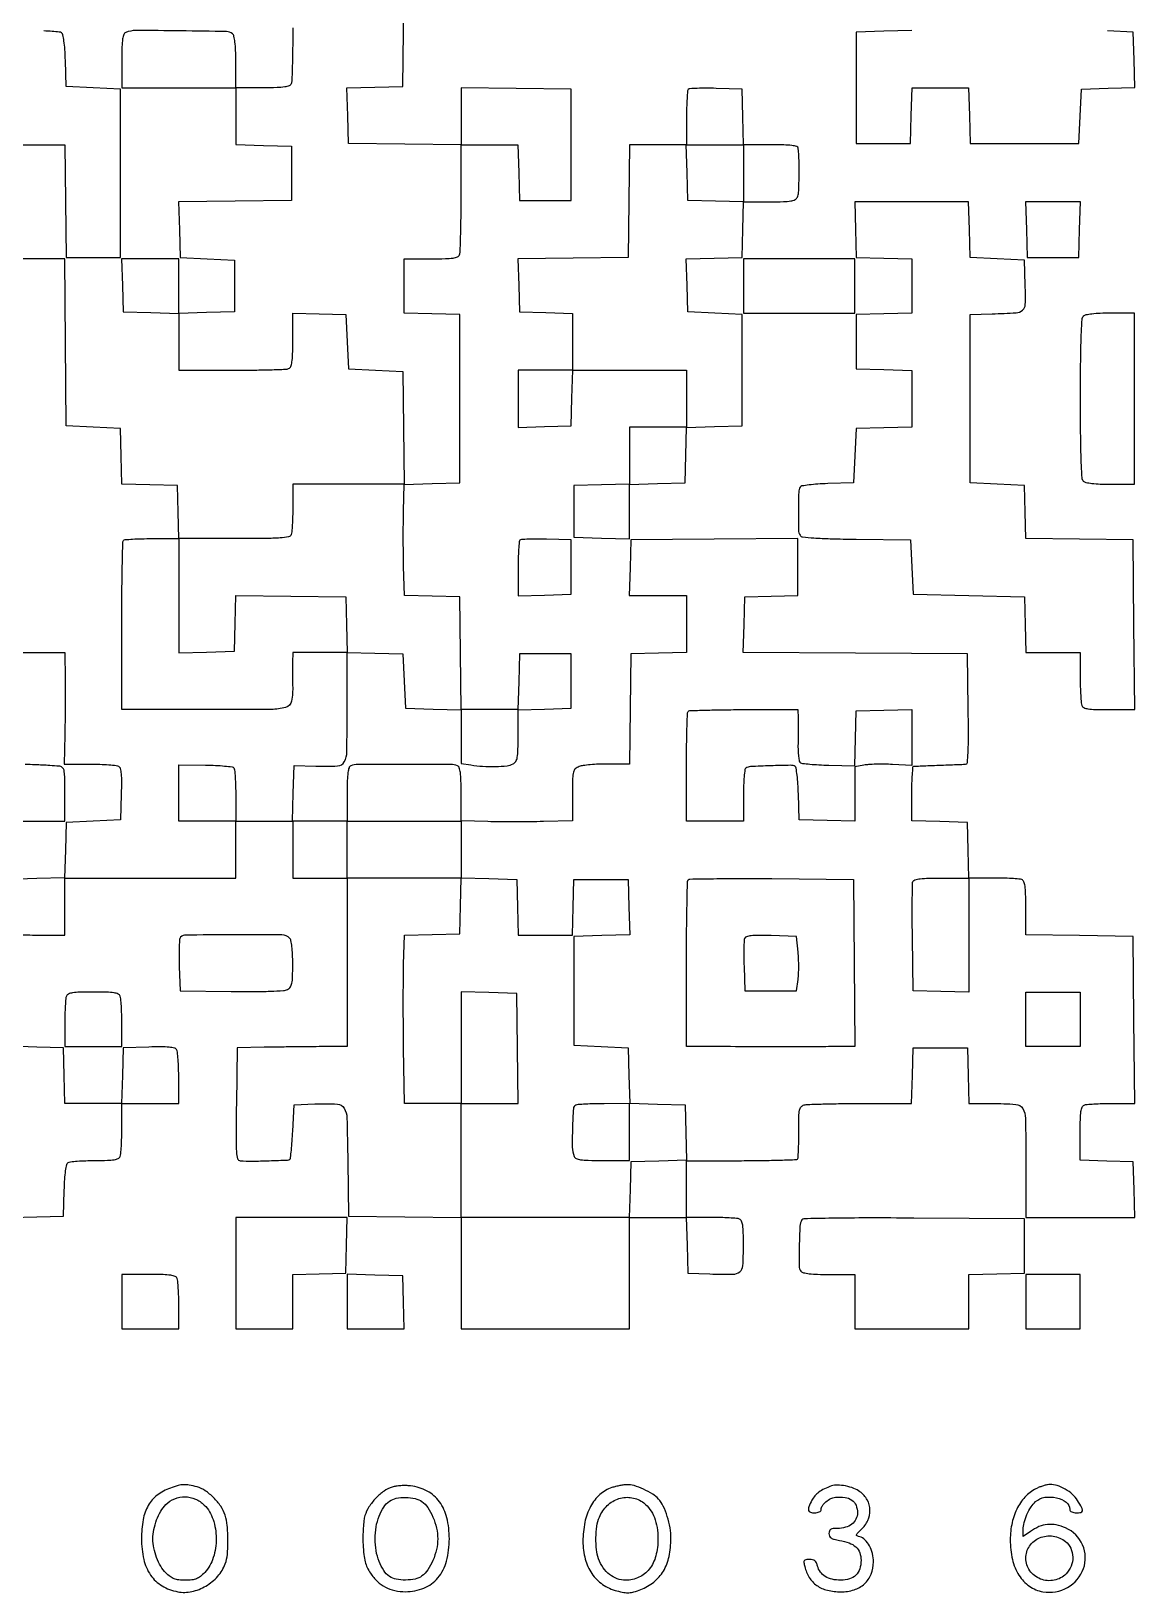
# Model space of a CAD drawing. Extents: x 179 to 1071, y 112 to 1107.
# Drawn here: x 645 to 1071, y 112 to 715 of the extents above; entities that cross this region are included whole.
import ezdxf

# ---------------------------------------------------------------- set-up
doc = ezdxf.new("R2010")
doc.units = 0

msp = doc.modelspace()

# ---------------------------------------------------------------- linework, layer by layer
for points in [[(639.501208, 366.206994, 0.012906), (647.519052, 366), (658, 366), (658, 377), (658, 388), (691, 388), (724, 388), (724, 399), (724, 410), (735, 410), (746, 410), (746, 399), (746, 388), (756.5, 388), (767, 388), (767, 355.5), (767, 323), (756.25, 322.925726, 0.00076), (751.373532, 322.884622, 0.000454), (745.573437, 322.821651, 0.000454), (739.797094, 322.748445, 0.000788), (735, 322.675726), (724.5, 322.5), (724.230498, 300.75, 0.001595), (724.108277, 287.465498, 0.018624), (724.270272, 282.28079, 0.052689), (724.724531, 279.692853, 0.315879), (725.730498, 278.879639, 0.019523), (730.254, 278.748994, 0.006356), (736.936233, 278.90192, 0.001781), (744.024926, 279.179621, 0.186814), (744.900301, 279.562261, 0.169865), (745.154883, 280.08551, 0.003629), (745.470714, 282.970315, 0.007945), (745.764972, 286.387498, 0.005223), (746, 290.328626), (746.5, 300.5), (754.496645, 300.796504, -0.01904), (763.219536, 300.787652, -0.257531), (765.853566, 299.197264, -0.124846), (766.900213, 295.488898, -0.003493), (767.230153, 278.735929), (767.5, 257.5), (789.25, 257.230498), (811, 256.960995), (811, 235.480498), (811, 214), (843.5, 214), (876, 214), (876, 235.5), (876, 257), (886.966168, 257), (897.932337, 257), (898.216168, 246.25), (898.5, 235.5), (907, 235.204946, 0.009652), (915.921142, 235.067594, 0.172963), (918.575505, 236.025831, 0.208519), (919.775922, 238.385105, 0.014882), (920, 245.912063, 0.005765), (919.939362, 251.171455, 0.031694), (919.694582, 253.996718, 0.065386), (919.227398, 255.619099, 0.201), (918.418213, 256.393011, 0.07203), (917.361889, 256.632106, 0.005915), (914.534475, 256.821697, 0.007831), (911.140776, 256.955695, 0.005951), (907.418213, 257), (898, 257), (898, 267.900467), (898, 278.800934), (919.187476, 278.921276, 0.002226), (927.346504, 279.003942, 0.00358), (934.300017, 279.155155, 0.000732), (940.401454, 279.340485, 0.190653), (940.881801, 279.548468, 0.183849), (941.085025, 280.0014, 0.003029), (941.231616, 282.814342, 0.007406), (941.334896, 286.123849, 0.004797), (941.360912, 289.954591, -0.004309), (941.395957, 295.979834, -0.044941), (941.653182, 298.438124, -0.131867), (942.27281, 299.700486, -0.148567), (943.416586, 300.413277, -0.057003), (944.91186, 300.636876, -0.002068), (950.679622, 300.812374, -0.003767), (957.510981, 300.940468, -0.002631), (965.216168, 300.986345), (984.932337, 301), (985.216168, 311.75), (985.5, 322.5), (996, 322.5), (1006.5, 322.5), (1006.783832, 311.75), (1007.067663, 301), (1015.783832, 300.986345, -0.01633), (1025.175641, 300.664806, -0.248646), (1027.852954, 299.007497, -0.129481), (1028.881127, 295.315008, -0.00351), (1029, 278.383369), (1029, 257), (1050.033832, 257), (1071.067663, 257), (1070.783832, 267.75), (1070.5, 278.5), (1060.25, 278.784983), (1050, 279.069966), (1050, 289.427994, -0.005378), (1050.059653, 294.974376, -0.030449), (1050.302828, 297.919218, -0.063222), (1050.767938, 299.602756, -0.204941), (1051.581787, 300.393011, -0.070978), (1052.626534, 300.631787, -0.006326), (1055.322719, 300.821697, -0.00815), (1058.55935, 300.95567, -0.006268), (1062.095641, 301), (1071.027706, 301), (1070.763853, 333.25), (1070.5, 365.5), (1049.75, 365.770288), (1029, 366.040577), (1029, 376.4133, 0.005367), (1028.940375, 381.968397, 0.030413), (1028.697247, 384.916867, 0.063157), (1028.2322, 386.602268, 0.205057), (1027.418213, 387.393011, 0.07196), (1026.36267, 387.632085, 0.005942), (1023.544413, 387.821697, 0.007852), (1020.161644, 387.955693, 0.005972), (1016.452044, 388), (1007.067663, 388), (1006.783832, 398.75), (1006.5, 409.5), (995.75, 409.783832), (985, 410.067663), (985, 420.533832, -0.006715), (985.054003, 424.554888, -0.010973), (985.220312, 427.959869, -0.004792), (985.44858, 430.795252, -0.344315), (985.75, 431.116788, -0.02681), (986.300891, 431.172545, -0.000617), (988.923437, 431.293344, -0.001375), (991.996948, 431.422646, -0.000931), (995.5, 431.553832, 0.000183), (999.039971, 431.681093, 0.000249), (1002.22928, 431.798507, 0.000162), (1004.90911, 431.899371, 0.002898), (1005.769888, 431.937045, 0.370921), (1006.440978, 432.574774, 0.013405), (1006.72168, 436.376933, 0.012447), (1006.854428, 442.411995, 0.00245), (1006.769888, 453.25), (1006.5, 474.5), (963.216276, 474.760648), (919.932553, 475.021296), (920.216276, 485.760648), (920.5, 496.5), (930.75, 496.784983), (941, 497.069966), (941, 508.048836), (941, 519.027706), (908.75, 518.763853), (876.5, 518.5), (876.216168, 507.75), (875.932337, 497), (886.966168, 497), (898, 497), (898, 486.033832), (898, 475.067663), (887.25, 474.783832), (876.5, 474.5), (876.230112, 453.25), (875.960225, 432), (867.545212, 432, 0.010497), (864.13544, 431.92841, 0.011651), (860.848611, 431.713521, 0.01106), (858.060997, 431.403647, 0.057688), (856.5651, 431.024751, 0.092844), (855.080822, 430.117837, 0.152875), (854.338843, 428.862327, 0.053697), (854.050859, 426.534103, 0.003944), (854, 420.087135), (854, 410.124768), (842.75, 409.812384, -0.004056), (837.698016, 409.713112, -0.002552), (831.79375, 409.675138, -0.002561), (825.984411, 409.697181, -0.004692), (821.25, 409.783832), (811, 410.067663), (811, 420.426843, 0.006016), (810.937492, 425.621822, 0.025912), (810.703286, 428.702623, 0.042966), (810.296232, 430.57953, 0.230176), (809.601113, 431.322826, 0.090684), (806.950066, 431.820406, 0.001053), (789.022378, 431.866182, 0.001051), (771.09232, 431.836534, 0.090912), (768.44689, 431.341246, 0.223897), (767.720101, 430.582456, 0.048021), (767.29816, 428.758753, 0.027052), (767.061667, 425.70564, 0.005804), (767, 420.393011), (767, 410), (756.466168, 410), (745.932337, 410), (746.216168, 420.743382), (746.5, 431.486764), (754.872248, 431.214794, 0.020372), (763.328892, 431.284683, 0.262093), (765.907948, 432.90758, 0.121351), (766.886136, 436.660668, 0.003361), (767, 453.601219), (767, 475.067663), (777.75, 474.783832), (788.5, 474.5), (789, 464), (789.5, 453.5), (800.25, 453.216168), (811, 452.932337), (811, 442.597011), (811, 432.261685), (814.75, 431.641848, 0.026379), (819.301076, 431.134304, 0.020608), (824.274108, 431.049221, 0.018777), (828.728457, 431.324195, 0.098364), (831.065741, 432.035184, 0.135997), (832.100974, 433.022543, 0.091282), (832.675239, 434.563773, 0.038492), (832.940683, 437.273166, 0.005179), (833, 443.000201), (833, 452.930034), (843.25, 453.215017), (853.5, 453.5), (853.5, 464), (853.5, 474.5), (843.5, 474.5), (833.5, 474.5), (833.216168, 463.75), (832.932337, 453), (821.985671, 453), (811.039005, 453), (810.769502, 474.75), (810.5, 496.5), (799.811779, 496.783205), (789.123557, 497.06641), (788.811779, 508.283205, -0.004062), (788.712714, 513.320052, -0.002556), (788.674861, 519.206166, -0.002565), (788.696928, 524.997327, -0.0047), (788.783492, 529.716508), (789.066984, 539.933016), (799.783492, 540.216508), (810.5, 540.5), (810.5, 573), (810.5, 605.5), (799.75, 605.783832), (789, 606.067663), (789, 616.533832), (789, 627), (799.393011, 627, 0.005351), (804.960143, 627.059586, 0.030363), (807.913621, 627.30265, 0.063068), (809.601595, 627.76761, 0.205218), (810.393011, 628.581787, 0.083055), (810.636631, 629.779435, 0.001841), (810.821697, 635.696775, 0.004125), (810.956005, 642.642891, 0.002771), (811, 650.581787), (811, 671), (821.966168, 671), (832.932337, 671), (833.216168, 660.25), (833.5, 649.5), (843.5, 649.5), (853.5, 649.5), (853.5, 671), (853.5, 692.5), (832.25, 692.769888), (811, 693.039775), (811, 682.000385), (811, 670.960995), (789.25, 671.230498), (767.5, 671.5), (767.216515, 682.215829), (766.93303, 692.931657), (777.716515, 693.215829), (788.5, 693.5), (788.769888, 714.75), (789.039775, 736)], [(746, 716.081787, -0.00284), (745.955997, 708.334577, -0.004216), (745.821697, 701.5499, -0.001919), (745.636501, 695.775876, -0.082815), (745.393011, 694.581787, -0.205218), (744.601595, 693.76761, -0.063068), (742.913621, 693.30265, -0.030363), (739.960143, 693.059586, -0.005351), (734.393011, 693), (724, 693), (724, 702.877555, 0.007674), (723.929056, 707.499539, 0.022276), (723.688825, 710.686309, 0.029161), (723.297853, 712.858395, 0.161809), (722.679169, 713.851303, 0.17007), (720.459831, 714.676063, 0.00157), (702.655102, 714.956558, 0.002552), (685.4114, 715.08606, 0.092466), (681.52299, 714.370448, 0.213393), (680.746825, 713.591968, 0.056453), (680.300693, 711.849454, 0.028935), (680.060471, 708.85321, 0.005537), (680, 703.393011), (680, 693), (702, 693), (724, 693), (724, 682.033832), (724, 671.067663), (734.75, 670.783832), (745.5, 670.5), (745.5, 660), (745.5, 649.5), (723.716367, 649.230404), (701.932734, 648.960808), (702.216367, 638.230404), (702.5, 627.5), (713, 627), (723.5, 626.5), (723.5, 616.5), (723.5, 606.5), (712.75, 606.216168), (702, 605.932337), (702, 616.466168), (702, 627), (690.965017, 627), (679.930034, 627), (680.215017, 616.75), (680.5, 606.5), (691.25, 606.216168), (702, 605.932337), (702, 594.966168), (702, 584), (722.418213, 584, 0.002771), (730.357109, 584.043995, 0.004125), (737.303225, 584.178303, 0.001841), (743.220565, 584.363369, 0.083055), (744.418213, 584.606989, 0.205495), (745.232716, 585.399564, 0.062914), (745.697526, 587.091976, 0.030277), (745.940481, 590.054089, 0.005326), (746, 595.641972), (746, 606.069966), (756.25, 605.784983), (766.5, 605.5), (767, 595), (767.5, 584.5), (778, 584), (788.5, 583.5), (788.769502, 561.75), (789.039005, 540), (767.519502, 540), (746, 540), (746, 531.081787, -0.006277), (745.955669, 527.550804, -0.008159), (745.821697, 524.31865, -0.006338), (745.631778, 521.626193, -0.070946), (745.393011, 520.581787, -0.258599), (744.338059, 519.696313, -0.030079), (741.170238, 519.27562, -0.015925), (735.528268, 519.049581, -0.002049), (723.427994, 519), (702.069966, 519), (701.784983, 529.25), (701.5, 539.5), (690.783492, 539.783492), (680.066984, 540.066984), (679.783492, 550.783492), (679.5, 561.5), (669, 562), (658.5, 562.5), (658.236147, 594.75), (657.972294, 627), (635.952315, 627)], [(636, 671), (646.980498, 671), (657.960995, 671), (658.230498, 649.25), (658.5, 627.5), (669, 627.5), (679.5, 627.5), (679.5, 660), (679.5, 692.5), (669, 693), (658.5, 693.5), (658.211195, 703.464966, 0.00836), (658.012968, 707.800174, 0.019108), (657.684251, 711.055937, 0.01918), (657.262532, 713.411, 0.199883), (656.711195, 714.199653, 0.115815), (655.836926, 714.50451, 0.007503), (653.138601, 714.747767, 0.010614), (649.881488, 714.922759, 0.007698)], [(625.5, 475), (658, 475), (658.109067, 464.75, -0.002417), (658.136556, 460.015634, -0.001319), (658.126879, 454.20625, -0.001314), (658.085953, 448.30196, -0.002089), (658.016543, 443.25), (657.814951, 432), (667.657476, 431.984687, -0.007683), (671.521546, 431.919292, -0.010595), (674.987176, 431.733781, -0.007485), (677.858404, 431.475724, -0.115704), (678.788231, 431.152042, -0.19692), (679.395734, 430.294865, -0.033714), (679.721018, 428.282937, -0.023663), (679.861823, 425.195195, -0.006827), (679.788231, 420.417355), (679.5, 410.5), (669, 410), (658.5, 409.5), (658.216508, 398.783492), (657.933016, 388.066984), (647.216508, 387.783492), (636.5, 387.5)], [(636, 410), (658, 410), (658, 420.5, 0.003352), (657.954921, 427.224924, 0.048655), (657.69244, 429.587618, 0.175767), (657.016838, 430.675217, 0.149258), (655.75, 431.167506, 0.001986), (652.205797, 431.417209, 0.003814), (649.36184, 431.584448, 0.003716), (646.467483, 431.710946, 0.001781), (642.75, 431.832494)], [(637, 256.930034), (647.25, 257.215017), (657.5, 257.5), (657.788805, 267.464966, -0.00836), (657.987032, 271.800174, -0.019108), (658.315749, 275.055937, -0.01918), (658.737468, 277.411, -0.199883), (659.288805, 278.199653, -0.115495), (660.161051, 278.504423, -0.007626), (662.829971, 278.747767, -0.010713), (666.052528, 278.922753, -0.007787), (669.643011, 278.984687, 0.006483), (674.463534, 279.055269, 0.033702), (677.110608, 279.307461, 0.068336), (678.644645, 279.780017, 0.194682), (679.393011, 280.581787, 0.07203), (679.632106, 281.638111, 0.005915), (679.821697, 284.465525, 0.007831), (679.955695, 287.859224, 0.005951), (680, 291.581787), (680, 301), (691, 301), (702, 301), (701.984687, 310.75, 0.007755), (701.919286, 314.578609, 0.010675), (701.733781, 318.014355, 0.007585), (701.475649, 320.860149, 0.115445), (701.152042, 321.788231, 0.19692), (700.294865, 322.395734, 0.033714), (698.282937, 322.721018, 0.023663), (695.195195, 322.861823, 0.006827), (690.417355, 322.788231), (680.5, 322.5), (680.216168, 311.75), (679.932337, 301), (669, 301), (658.067663, 301), (657.783832, 311.75), (657.5, 322.5), (647.25, 322.784983), (637, 323.069966)]]:
    msp.add_lwpolyline(points, format="xyb")
msp.add_lwpolyline([(985, 715.067663), (974.25, 714.783832), (963.5, 714.5), (963.5, 693), (963.5, 671.5), (974, 671.5), (984.5, 671.5), (984.783832, 682.25), (985.067663, 693), (996, 693), (1006.932337, 693), (1007.216168, 682.25), (1007.5, 671.5), (1028.5, 671.5), (1049.5, 671.5), (1050, 682), (1050.5, 692.5), (1060.783473, 692.785353), (1071.066946, 693.070705), (1070.783473, 703.785353), (1070.5, 714.5), (1060.5, 715)])
for points in [[(898.699448, 692.366114, 0.177451), (898.419778, 691.762931, 0.004898), (898.205463, 688.836713, 0.009512), (898.050668, 685.343898, 0.006317), (898, 681.333333), (898, 671), (887.019502, 671), (876.039005, 671), (875.769502, 649.25), (875.5, 627.5), (854.215238, 627.230011), (832.930475, 626.960022), (833.215238, 616.730011), (833.5, 606.5), (843.75, 606.215017), (854, 605.930034), (854, 594.965017), (854, 584), (843.5, 584), (833, 584), (833, 572.965017), (833, 561.930034), (843.25, 562.215017), (853.5, 562.5), (853.783832, 573.25), (854.067663, 584), (876.033832, 584), (898, 584), (898, 573), (898, 562), (887, 562), (876, 562), (876, 551.033832), (876, 540.067663), (865.25, 539.783832), (854.5, 539.5), (854.5, 529.5), (854.5, 519.5), (865.25, 519.216168), (876, 518.932337), (876, 529.432337), (876, 539.932337), (886.75, 540.216168), (897.5, 540.5), (897.783492, 551.216508), (898.066984, 561.933016), (908.783492, 562.216508), (919.5, 562.5), (919.5, 584), (919.5, 605.5), (909, 606), (898.5, 606.5), (898.215394, 616.715817), (897.930789, 626.931635), (908.715394, 627.215817), (919.5, 627.5), (919.783832, 638.25), (920.067663, 649), (929.998648, 649, 0.005518), (935.497318, 649.060687, 0.034573), (938.294808, 649.316503, 0.076271), (939.900974, 649.835532, 0.160025), (940.821378, 650.75, 0.108277), (941.300241, 652.582813, 0.005949), (941.467229, 658.556017, 0.010182), (941.440536, 664.748055, 0.019027), (941.126391, 669.75, 0.314925), (940.604364, 670.356169, 0.03306), (938.660091, 670.717123, 0.023257), (935.54173, 670.938769, 0.006113), (930.533832, 671), (920.067663, 671), (919.783832, 681.75), (919.5, 692.5), (909.449448, 692.782781, 0.006672), (905.547259, 692.840477, 0.010046), (902.145783, 692.777033, 0.005301), (899.300668, 692.636532, 0.183378)], [(963.216168, 638.25), (963.5, 627.5), (974.25, 627.216168), (985, 626.932337), (985, 616.5), (985, 606.067663), (974.25, 605.783832), (963.5, 605.5), (963.5, 595), (963.5, 584.5), (974.25, 584.216168), (985, 583.932337), (985, 573), (985, 562.067663), (974.25, 561.783832), (963.5, 561.5), (963, 551), (962.5, 540.5), (952.535034, 540.211195, 0.009414), (948.670571, 540.02633, 0.014151), (945.311411, 539.706488, 0.008931), (942.563628, 539.316208, 0.217922), (941.937331, 538.8986, 0.131663), (941.329084, 536.873291, 0.005991), (941.19796, 529.56951, 0.005872), (941.240204, 522.252927, 0.135785), (941.826133, 520.270909, 0.230624), (942.827451, 519.642966, 0.009462), (947.17948, 519.259546, 0.010987), (953.533026, 518.960847, 0.003019), (963.546095, 518.770909), (984.5, 518.5), (985, 508), (985.5, 497.5), (1007, 497), (1028.5, 496.5), (1028.783832, 485.75), (1029.067663, 475), (1039.533832, 475), (1050, 475), (1050, 465.581787, 0.005951), (1050.044305, 461.859224, 0.007831), (1050.178303, 458.465525, 0.005915), (1050.367894, 455.638111, 0.07203), (1050.606989, 454.581787, 0.201272), (1051.382022, 453.772279, 0.065239), (1053.008523, 453.305235, 0.031606), (1055.841873, 453.060568, 0.005737), (1061.120653, 453), (1071.027329, 453), (1070.763664, 485.75), (1070.5, 518.5), (1049.78476, 518.770183), (1029.069521, 519.040365), (1028.78476, 529.270183), (1028.5, 539.5), (1018, 540), (1007.5, 540.5), (1007.5, 573), (1007.5, 605.5), (1016, 605.75078, 0.007407), (1025.287624, 606.162575, 0.164603), (1027.755937, 607.163948, 0.211842), (1028.805484, 609.384081, 0.013373), (1028.785874, 616.778056), (1028.5, 626.5), (1018, 627), (1007.5, 627.5), (1007.216168, 638.25), (1006.932337, 649), (984.932337, 649), (962.932337, 649)], [(1051.2, 604.8, 0.183509), (1050.582265, 603.425658, 0.00543), (1050.269608, 596.994608, 0.007447), (1050.058466, 587.745336, 0.001983), (1050, 573, 0.001983), (1050.058466, 558.254664, 0.007447), (1050.269608, 549.005392, 0.00543), (1050.582265, 542.574342, 0.183509), (1051.2, 541.2, 0.149044), (1052.181224, 540.677271, 0.019949), (1054.522984, 540.314516, 0.019071), (1057.676508, 540.075482, 0.009379), (1061.7, 540), (1071, 540), (1071, 573), (1071, 606), (1061.7, 606, 0.009379), (1057.676508, 605.924518, 0.019071), (1054.522984, 605.685484, 0.019949), (1052.181224, 605.322729, 0.149044)], [(702, 496.966168), (702, 474.932337), (712.75, 475.216168), (723.5, 475.5), (723.784032, 486.269789), (724.068065, 497.039577), (745.284032, 496.769789), (766.5, 496.5), (766.783832, 485.75), (767.067663, 475), (756.533832, 475), (746, 475), (745.875921, 471.25, 0.00741), (745.843015, 469.447597, 0.003325), (745.850634, 467.078593, 0.003291), (745.891822, 464.574596, 0.004471), (745.964074, 462.315423, -0.05976), (745.489501, 456.279623, -0.282682), (743.228313, 453.846705, -0.066203), (737.759941, 453.082977, -0.001638), (712.432612, 453), (680, 453), (680, 485.333333, -0.00193), (680.04803, 497.777167, -0.00312), (680.195833, 508.364583, -0.000554), (680.394704, 517.697021, -0.193094), (680.666667, 518.333333, -0.178563), (681.245497, 518.600197, -0.004516), (684.172917, 518.804167, -0.009111), (687.658388, 518.951724, -0.006022), (691.666667, 519), (702, 519)], [(833.700461, 518.367127, 0.177497), (833.420373, 517.762901, 0.004882), (833.20576, 514.826734, 0.009496), (833.05074, 511.322398, 0.006304), (833, 507.29835), (833, 496.930034), (843.25, 497.215017), (853.5, 497.5), (853.5, 508), (853.5, 518.5), (843.950461, 518.783794, 0.007041), (840.240283, 518.841782, 0.010544), (837.000338, 518.778463, 0.005798), (834.297812, 518.637197, 0.182377)], [(941.107595, 449.75, -0.007288), (941.138902, 448.05958, -0.002216), (941.137649, 445.498067, -0.002219), (941.110784, 442.627662, -0.002419), (941.058817, 439.839163, 0.014101), (941.071554, 437.145083, 0.023133), (941.251951, 434.871704, 0.021873), (941.550777, 433.122299, 0.20383), (941.983009, 432.510501, 0.111822), (942.787758, 432.234085, 0.005244), (945.664759, 431.95225, 0.008433), (949.114243, 431.709368, 0.005942), (952.999238, 431.547871), (962.934904, 431.253066), (963.217452, 441.876533), (963.5, 452.5), (974.25, 452.783832), (985, 453.067663), (985, 442.264399), (985, 431.461134), (977.491638, 431.840289, 0.009735), (974.360925, 431.937328, 0.009148), (971.163188, 431.915651, 0.009153), (968.329297, 431.792642, 0.03095), (966.491638, 431.564409), (963, 430.909374), (963, 420.420855), (963, 409.932337), (952.25, 410.216168), (941.5, 410.5), (941.211195, 420.464966, 0.009143), (941.028489, 424.328163, 0.013786), (940.715179, 427.683218, 0.008512), (940.334125, 430.432793, 0.219027), (939.928184, 431.044385, 0.143525), (938.25123, 431.505737, 0.003796), (930.462578, 431.317044, 0.004146), (922.730621, 431.006787, 0.12697), (920.901089, 430.43887, 0.229345), (920.541955, 429.874018, 0.007453), (920.264695, 427.125393, 0.012937), (920.065224, 423.791061, 0.00847), (920, 419.940983), (920, 410), (909, 410), (898, 410), (898, 430.833333, -0.002993), (898.048097, 438.867578, -0.004756), (898.195833, 445.742708, -0.001277), (898.396201, 451.712325, -0.189545), (898.666667, 452.333333, -0.189545), (899.287675, 452.603799, -0.001277), (905.257292, 452.804167, -0.004756), (912.132422, 452.951903, -0.002993), (920.166667, 453), (941, 453)], [(723.234687, 430.5, -0.135534), (723.527062, 429.733031, -0.00628), (723.758058, 426.929688, -0.010027), (723.92543, 423.558115, -0.006995), (723.984687, 419.75), (724, 410), (713, 410), (702, 410), (702, 420.860567), (702, 431.721135), (712.25, 431.610567, -0.009031), (716.230952, 431.495692, -0.013463), (719.704877, 431.238729, -0.008437), (722.558531, 430.901491, -0.203403)], [(811, 399.033832), (811, 388.067663), (821.75, 387.783832), (832.5, 387.5), (832.783832, 376.75), (833.067663, 366), (843.5, 366), (853.932337, 366), (854.216168, 376.75), (854.5, 387.5), (865, 387.5), (875.5, 387.5), (875.783485, 376.784171), (876.06697, 366.068343), (865.283485, 365.784171), (854.5, 365.5), (854.5, 344.5), (854.5, 323.5), (865, 323), (875.5, 322.5), (875.783492, 311.783492), (876.066984, 301.066984), (886.783492, 300.783492), (897.5, 300.5), (897.783485, 289.784171), (898.06697, 279.068343), (887.283485, 278.784171), (876.5, 278.5), (876.216168, 267.75), (875.932337, 257), (843.466168, 257), (811, 257), (811, 279), (811, 301), (800.037886, 301), (789.075772, 301), (788.787886, 322.25, -0.001898), (788.700534, 331.208245, -0.001673), (788.676151, 340.552746, -0.00168), (788.710665, 348.979512, -0.005083), (788.811779, 354.716795), (789.123557, 365.93359), (799.811779, 366.216795), (810.5, 366.5), (810.783832, 377.25), (811.067663, 388), (789.033832, 388), (767, 388), (767, 399), (767, 410), (789, 410), (811, 410)], [(962.763853, 355.25), (963.027706, 323), (952.763853, 322.926805, -0.00126), (944.527276, 322.888824, -0.000694), (934.455126, 322.881746, -0.00058), (922.339842, 322.904102, -0.000334), (907.75, 322.957682), (898, 323), (898, 354.833333, -0.002001), (898.049029, 367.086392, -0.003231), (898.199888, 377.515513, -0.000593), (898.402981, 386.698691, -0.192864), (898.680468, 387.347135, -0.194926), (899.328722, 387.621499, -0.000608), (908.434599, 387.750224, -0.003285), (918.778546, 387.815907, -0.002034), (930.930468, 387.763802), (962.5, 387.5)], [(1007, 365.966168), (1007, 343.932337), (996.25, 344.216168), (985.5, 344.5), (985.228584, 364.973, -0.002311), (985.16003, 372.911562, -0.003516), (985.180843, 379.807175, -0.001312), (985.255956, 385.733152, -0.088003), (985.447199, 386.723, -0.247035), (986.148983, 387.338533, -0.030083), (988.232877, 387.708053, -0.022428), (991.456505, 387.935705, -0.006414), (996.468615, 388), (1007, 388)], [(702.428774, 364.674983, 0.081654), (702.239658, 363.758353, 0.005045), (702.154817, 360.970602, 0.007376), (702.136178, 357.631743, 0.005394), (702.210159, 353.924983), (702.5, 344.5), (722.276079, 344.228773, 0.003998), (730.779498, 344.180157, 0.008451), (737.371449, 344.306621, 0.006572), (742.410718, 344.554897, 0.107669), (744.026079, 345.013957, 0.123385), (745.074984, 345.965805, 0.09781), (745.663565, 347.384186, 0.043349), (745.937214, 349.82385, 0.006264), (746, 354.835184, 0.010228), (745.923115, 358.593488, 0.019737), (745.681544, 361.592452, 0.020575), (745.316486, 363.840408, 0.146858), (744.8, 364.8, 0.196472), (741.846387, 366.039709, 0.003086), (723.196544, 366.099783, 0.002394), (704.263734, 365.953264, 0.307108)], [(920.44275, 364.711405, 0.081149), (920.248444, 363.774362, 0.00524), (920.158923, 360.981301, 0.007536), (920.137209, 357.634347, 0.00554), (920.210159, 353.924983), (920.5, 344.5), (930.5, 344.5), (940.5, 344.5), (941.08534, 348.886315, 0.022863), (941.269448, 350.99849, 0.010307), (941.326793, 353.780045, 0.01018), (941.266834, 356.724741, 0.013684), (941.08534, 359.386315), (940.5, 365.5), (930.732592, 365.786422, 0.006215), (925.820487, 365.869374, 0.027145), (922.9185, 365.724677, 0.046335), (921.158442, 365.373938, 0.232847)], [(658.606989, 342.418213, 0.070946), (658.368222, 341.373807, 0.006338), (658.178303, 338.68135, 0.008159), (658.044331, 335.449196, 0.006277), (658, 331.918213), (658, 323), (669, 323), (680, 323), (680, 331.918213, 0.006277), (679.955669, 335.449196, 0.008159), (679.821697, 338.68135, 0.006338), (679.631778, 341.373807, 0.070946), (679.393011, 342.418213, 0.200263), (678.622124, 343.226524, 0.065784), (677.010808, 343.694084, 0.03193), (674.207285, 343.939172, 0.00584), (669, 344, 0.00584), (663.792715, 343.939172, 0.03193), (660.989192, 343.694084, 0.065784), (659.377876, 343.226524, 0.200263)], [(855.25, 300.337719, 0.289593), (854.339645, 299.071957, 0.006802), (853.98679, 291.429783, 0.012365), (853.929361, 284.073872, 0.087594), (854.606989, 280.581787, 0.205218), (855.398405, 279.76761, 0.063068), (857.086379, 279.30265, 0.030363), (860.039857, 279.059586, 0.005351), (865.606989, 279), (876, 279), (876, 290), (876, 301), (866.25, 300.921053, 0.004701), (862.424056, 300.854093, 0.00652), (858.996875, 300.717133, 0.004223), (856.130609, 300.540845, 0.078575)], [(942.536754, 256.05947, 0.12688), (941.78181, 253.628962, 0.007739), (941.52675, 245.966538, 0.006402), (941.487902, 238.184705, 0.172921), (942.184672, 236.277484, 0.166004), (943.148504, 235.687794, 0.025953), (945.378795, 235.309167, 0.021195), (948.591357, 235.071374, 0.007876), (953.122445, 235), (963, 235), (963, 224.5), (963, 214), (985, 214), (1007, 214), (1007, 224.466168), (1007, 234.932337), (1017.75, 235.216168), (1028.5, 235.5), (1028.5, 246), (1028.5, 256.5), (985.815621, 256.760686, 0.001697), (967.882387, 256.809345, 0.00388), (954.360157, 256.695205, 0.000872), (943.303268, 256.496775, 0.254685)], [(680, 224.5), (680, 214), (691, 214), (702, 214), (702, 222.918213, 0.006277), (701.955669, 226.449196, 0.008159), (701.821697, 229.68135, 0.006338), (701.631778, 232.373807, 0.070946), (701.393011, 233.418213, 0.205218), (700.601595, 234.23239, 0.063068), (698.913621, 234.69735, 0.030363), (695.960143, 234.940414, 0.005351), (690.393011, 235), (680, 235)], [(698.740524, 152.570688, 0.077109), (693.673892, 149.824654, 0.10107), (690.215778, 145.871959, 0.086425), (688.243052, 140.380555, 0.043142), (687.605048, 133, 0.054972), (688.481237, 125.054617, 0.095415), (691.117711, 118.987272, 0.108627), (695.526487, 114.845202, 0.08832), (701.603133, 112.54663, 0.10007), (707.005973, 112.622434, 0.079548), (712.451584, 114.748801, 0.078339), (717.033968, 118.510735, 0.091885), (719.938666, 123.3151, 0.069898), (720.745986, 126.909026, 0.021321), (720.962512, 132.492331, 0.021782), (720.694085, 138.147442, 0.057823), (719.865892, 142.100777, 0.066886), (718.178413, 145.54477, 0.048152), (715.465311, 148.863014, 0.048983), (712.244847, 151.52792, 0.08078), (709.044357, 153.0042, 0.019767), (706.033546, 153.71375, 0.058558), (703.919964, 153.872425, 0.057114), (701.798281, 153.538401, 0.018127)], [(784.37148, 152.956311, 0.081384), (781.237185, 151.413659, 0.04746), (778.065182, 148.661575, 0.046952), (775.418469, 145.303488, 0.070755), (773.859505, 141.925405, 0.042917), (773.463329, 140.023007, 0.013851), (773.199065, 137.153553, 0.013698), (773.080614, 133.931168, 0.014952), (773.144979, 130.800098, 0.013654), (773.450174, 126.883237, 0.036258), (773.945645, 124.122033, 0.046814), (774.740818, 121.899548, 0.040917), (775.965633, 119.755106, 0.050917), (778.700391, 116.524559, 0.07014), (781.776673, 114.297936, 0.070261), (785.344376, 113.011042, 0.051305), (789.540706, 112.575716, 0.097558), (796.645495, 113.969016, 0.12338), (802.022238, 117.91958, 0.109002), (805.336809, 124.373328, 0.064417), (806.452845, 133, 0.058526), (805.499695, 141.11506, 0.100029), (802.646623, 147.283351, 0.113138), (797.921666, 151.368082, 0.090732), (791.494902, 153.402445, 0.02761), (789.736741, 153.526409, 0.019436), (787.7545, 153.479459, 0.019681), (785.855854, 153.285307, 0.038445)], [(869.218696, 152.744274, 0.106668), (864.573448, 150.06815, 0.085425), (861.001698, 145.514776, 0.073223), (858.763157, 139.35449, 0.05138), (858.027539, 132, 0.062841), (858.911423, 125.159234, 0.087022), (861.471443, 119.541998, 0.093391), (865.621346, 115.409235, 0.08418), (871.13982, 112.884192, 0.021384), (873.823955, 112.288476, 0.057778), (875.769401, 112.171199, 0.057037), (877.704369, 112.501696, 0.020425), (880.361381, 113.393911, 0.078562), (885.435787, 116.310189, 0.090154), (889.086395, 120.535475, 0.08143), (891.26226, 126.141431, 0.051678), (891.994423, 133.124273, 0.043693), (891.640975, 137.218026, 0.032598), (890.569276, 141.623515, 0.033346), (889.022468, 145.605985, 0.072391), (887.22367, 148.341584, 0.073782), (884.956709, 150.240595, 0.031226), (881.442386, 152.104166, 0.031025), (877.763793, 153.501897, 0.083474), (875, 153.87595, 0.027698), (873.810021, 153.771655, 0.012626), (872.270492, 153.510468, 0.012458), (870.657861, 153.152867, 0.01675)], [(954, 153.393777, 0.024921), (951.222125, 152.23435, 0.046833), (949.136582, 150.987541, 0.056052), (947.579811, 149.553432, 0.059357), (946.414686, 147.835022, 0.022212), (945.249208, 145.312643, 0.153496), (945.136501, 143.970916, 0.273514), (945.826209, 143.237623, 0.070629), (947.5, 143, 0.048868), (948.481611, 143.096168, 0.074706), (949.28532, 143.384501, 0.098327), (949.81249, 143.819249, 0.172986), (950, 144.345012, -0.155029), (950.44991, 145.76119, -0.062795), (951.83221, 147.273105, -0.060096), (953.665271, 148.486362, -0.090484), (955.5, 149.022208, -0.057509), (959.214827, 148.980551, -0.123485), (961.865807, 147.946748, -0.145921), (963.443753, 145.927972, -0.093684), (964, 142.985275, -0.116879), (963.433264, 140.593947, -0.111978), (961.848423, 138.667565, -0.097096), (959.374448, 137.424064, -0.068147), (956.277494, 137, 0.025699), (954.601354, 136.913794, 0.111078), (953.662122, 136.598346, 0.172346), (953.170262, 135.995289, 0.085923), (953, 135.011818, 0.110164), (953.223045, 134.011767, 0.139825), (953.841952, 133.301445, 0.083343), (955.017221, 132.790758, 0.021265), (957.058631, 132.374634, -0.048256), (960.802427, 131.398714, -0.098755), (963.38106, 129.82373, -0.11808), (964.8765, 127.592873, -0.089103), (965.4, 124.678579, -0.075881), (964.893611, 121.361043, -0.12372), (963.415512, 118.945494, -0.122003), (960.953685, 117.494226, -0.072593), (957.567519, 117, -0.053675), (954.250815, 117.357078, -0.083577), (951.588333, 118.424405, -0.096724), (949.689452, 120.161309, -0.098105), (948.595211, 122.476671, 0.052931), (948.159022, 123.665457, 0.109279), (947.543434, 124.434336, 0.112241), (946.673016, 124.859562, 0.057785), (945.461896, 125, 0.033461), (944.071479, 124.906846, 0.216193), (943.490214, 124.542724, 0.184963), (943.329991, 123.824692, 0.023809), (943.639136, 122.25, 0.078979), (945.423897, 118.017963, 0.101583), (948.323705, 114.962071, 0.09369), (952.389673, 113.135123, 0.058225), (957.598612, 112.511571, 0.077651), (962.725272, 113.297756, 0.109256), (966.715601, 115.607998, 0.114056), (969.246517, 119.297827, 0.090314), (970.181357, 124.057484, 0.064407), (969.811533, 127.263784, 0.064396), (968.638061, 130.270648, 0.07154), (966.903097, 132.583765, 0.132936), (964.882419, 133.740999, -0.039288), (963.832445, 134.10571, -0.352668), (963.622675, 134.508793, -0.149078), (963.93668, 135.091538, -0.008295), (965.443821, 136.535516, 0.097529), (968.020763, 140.077706, 0.117134), (968.842651, 144.105391, 0.119972), (967.761881, 147.99969, 0.105747), (964.976551, 151.173958, 0.070589), (962.608644, 152.464207, 0.039627), (959.452679, 153.367464, 0.039757), (956.302187, 153.747572, 0.096842)], [(1033.5, 152.588356, 0.09262), (1029.171212, 149.60812, 0.074932), (1025.826166, 145.054377, 0.067554), (1023.71438, 139.252267, 0.053864), (1023.005577, 132.624273, 0.054878), (1023.8534, 124.999238, 0.085331), (1026.366317, 118.896829, 0.101212), (1030.380436, 114.695501, 0.110212), (1035.605216, 112.566698, 0.171434), (1045.148733, 114.22652, 0.181008), (1051.27101, 121.482012, 0.19246), (1050.928139, 130.616403, 0.186243), (1044.379663, 137.156255, 0.052522), (1040.728683, 138.331906, 0.076451), (1037.35719, 138.514052, 0.076551), (1034.09003, 137.674811, 0.052811), (1030.75, 135.807568), (1028, 133.863812), (1028, 136.464024, -0.064125), (1028.358995, 139.251687, -0.039829), (1029.447373, 142.370417, -0.039941), (1031.008294, 145.260388, -0.067135), (1032.801223, 147.35, -0.146442), (1036.320035, 148.992765, -0.092719), (1040.877889, 148.815162, -0.105125), (1044.632263, 147.078146, -0.236249), (1046, 144.345012, 0.172986), (1046.18751, 143.819249, 0.098327), (1046.71468, 143.384501, 0.074706), (1047.518389, 143.096168, 0.048868), (1048.5, 143, 0.050164), (1050.280008, 143.179034, 0.329174), (1050.845475, 143.805453, 0.150774), (1050.604349, 144.988919, 0.011806), (1048.974365, 147.810176, 0.076172), (1047.040979, 150.107628, 0.049332), (1044.209419, 152.131686, 0.049817), (1041.086168, 153.535698, 0.086433), (1038.282119, 153.960858, 0.047782), (1037.393521, 153.856008, 0.016639), (1036.142247, 153.54154, 0.016352), (1034.779317, 153.101653, 0.018336)], [(711.838591, 146.007563, -0.117417), (715.22875, 140.498302, -0.077873), (716.434678, 133.139833, -0.077392), (715.332113, 125.717487, -0.112829), (712.020672, 120.022129, -0.032959), (710.338419, 118.443779, -0.076284), (708.852738, 117.562531, -0.070683), (707.100819, 117.130143, -0.025216), (704.521867, 117, -0.025726), (701.998004, 117.129945, -0.064488), (700.206878, 117.5525, -0.070541), (698.678317, 118.390187, -0.035822), (697.017351, 119.828803, -0.064408), (695.056947, 122.371728, -0.041248), (693.447276, 125.741162, -0.040305), (692.371622, 129.444777, -0.050566), (692.011154, 133, -0.050566), (692.371622, 136.555223, -0.040305), (693.447276, 140.258838, -0.041248), (695.056947, 143.628272, -0.064408), (697.017351, 146.171197, -0.099081), (700.410828, 148.432918, -0.100689), (704.393656, 149.197497, -0.09956), (708.395057, 148.346693, -0.094637)], [(795.885708, 147.3675, -0.094233), (798.160197, 145.030633, -0.046083), (800.130844, 141.352528, -0.044302), (801.497181, 137.104801, -0.055724), (801.956076, 133, -0.055724), (801.497181, 128.895199, -0.044302), (800.130844, 124.647472, -0.046083), (798.160197, 120.969367, -0.094233), (795.885708, 118.6325, -0.099708), (793.230354, 117.471276, -0.050083), (789.578695, 117.055341, -0.050201), (785.944453, 117.372264, -0.106326), (783.352869, 118.465394, -0.093837), (781.1008, 120.775592, -0.055206), (779.330223, 124.216506, -0.049387), (778.184898, 128.416237, -0.041911), (777.8, 133, -0.041911), (778.184898, 137.583763, -0.049387), (779.330223, 141.783494, -0.055206), (781.1008, 145.224408, -0.093837), (783.352869, 147.534606, -0.106326), (785.944453, 148.627736, -0.050201), (789.578695, 148.944659, -0.050083), (793.230354, 148.528724, -0.099708)], [(881.486321, 146.8321, -0.070161), (883.868384, 144.346776, -0.061272), (885.601633, 141.186884, -0.055105), (886.650321, 137.386057, -0.039799), (887, 133, -0.063709), (886.154445, 126.390837, -0.102022), (883.649315, 121.306873, -0.118914), (879.667976, 118.133755, -0.109482), (874.552233, 117, -0.085119), (871.262705, 117.564092, -0.082854), (868.314737, 119.193722, -0.076426), (865.872394, 121.826348, -0.058597), (864.063618, 125.3151, -0.064284), (863.242063, 128.779293, -0.031035), (863.048415, 133.34233, -0.031036), (863.42181, 137.903063, -0.063093), (864.37882, 141.364218, -0.103277), (867.441958, 145.826228, -0.113993), (871.937505, 148.498816, -0.120441), (876.950575, 148.848439, -0.124746)], [(1044.365141, 131.92742, -0.121604), (1046.377993, 129.345955, -0.101796), (1047.128944, 125.945465, -0.097823), (1046.48338, 122.40925, -0.102811), (1044.545455, 119.454545, -0.148849), (1039.949768, 117.004023, -0.142257), (1034.676947, 117.470687, -0.145383), (1030.554319, 120.667859, -0.156873), (1029, 125.5, -0.151523), (1030.458717, 130.203015, -0.144261), (1034.347024, 133.364979, -0.136367), (1039.512578, 134.014744, -0.130886)]]:
    msp.add_lwpolyline(points, format="xyb", close=True)
for points in [[(920, 659.966168), (920, 648.932337), (909.25, 649.216168), (898.5, 649.5), (898.216168, 660.25), (897.932337, 671), (908.966168, 671), (920, 671)], [(1029.216168, 638.25), (1029.5, 627.5), (1039.5, 627.5), (1049.5, 627.5), (1049.783832, 638.25), (1050.067663, 649), (1039.5, 649), (1028.932337, 649)], [(920, 616.5), (920, 606), (941.5, 606), (963, 606), (963, 616.5), (963, 627), (941.5, 627), (920, 627)], [(811, 322.533832), (811, 301), (822.019888, 301), (833.039775, 301), (832.769888, 322.25), (832.5, 343.5), (821.75, 343.783832), (811, 344.067663)], [(1050, 333.5), (1050, 323), (1039.5, 323), (1029, 323), (1029, 333.5), (1029, 344), (1039.5, 344), (1050, 344)], [(724, 235.5), (724, 214), (735, 214), (746, 214), (746, 224.465017), (746, 234.930034), (756.25, 235.215017), (766.5, 235.5), (766.783832, 246.25), (767.067663, 257), (745.533832, 257), (724, 257)], [(767, 224.533832), (767, 214), (778.034983, 214), (789.069966, 214), (788.784983, 224.25), (788.5, 234.5), (777.75, 234.783832), (767, 235.067663)], [(1029, 224.5), (1029, 214), (1039.5, 214), (1050, 214), (1050, 224.5), (1050, 235), (1039.5, 235), (1029, 235)]]:
    msp.add_lwpolyline(points, close=True)

doc.saveas('drawing.dxf')
